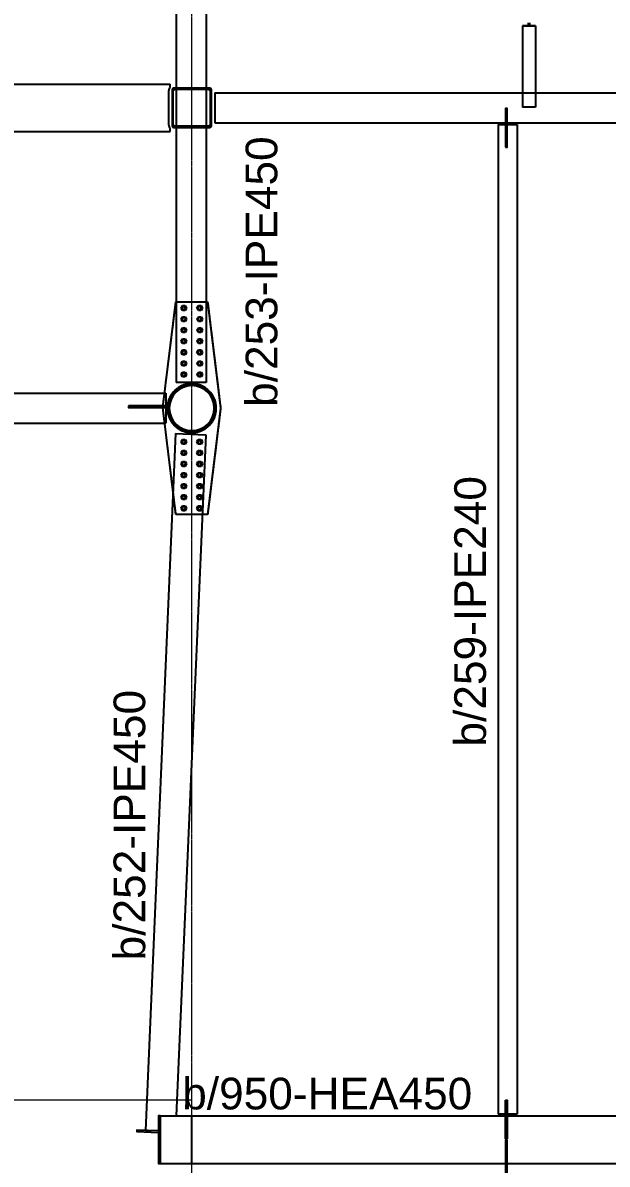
# Model space of a CAD drawing. Header units: millimetres. Extents: x -999 to 93225, y -17477 to 29086.
# Drawn here: x 71325 to 75017, y 17375 to 24583 of the extents above; entities that cross this region are included whole.
import ezdxf
from ezdxf.enums import TextEntityAlignment as Align

# ---------------------------------------------------------------- set-up
doc = ezdxf.new("R2010")
doc.units = ezdxf.units.MM
doc.header["$LTSCALE"] = 0.4
doc.linetypes.add('DXK_LINE_DOT2', pattern=[3.9198, 1.9599, -1.9599])
doc.linetypes.add('Grid Line', pattern=[3.33375, 1.905, -0.47625, 0.47625, -0.47625])
doc.layers.get('0').update_dxf_attribs({"color": 255})
for name, color, linetype, lineweight in [('0-3', 250, 'Continuous', 5), ('E_COLUMNAS-1', 1, 'Continuous', 25), ('E_COLUMNAS-3', 1, 'Continuous', 35), ('E_EJES-1', 8, 'Grid Line', 9), ('E_TEXTO', 3, 'Continuous', 9), ('E_VIGAS-1', 254, 'Continuous', 25), ('E_VIGAS-2', 8, 'Continuous', 25), ('I-WALL-1', 2, 'Continuous', 18), ('S-COLS-HDLN-1', 52, 'Continuous', 9), ('S-COLS-HDLN-2', 52, 'Continuous', 35)]:
    doc.layers.add(name, color=color, linetype=linetype, lineweight=lineweight)
doc.layers.add('P_PLATINA', color=6, linetype='Continuous')
doc.styles.add('VERDANA', font='arial.ttf')

# ---------------------------------------------------------------- blocks, each defined once
blk = doc.blocks.new('DCTIB_CNI_EST_MOD-1A-FAC_0001_rvt-2-_10_00m_N_E_-NIVEL-3 DOC')
at = {"layer": 'E_VIGAS-1'}
for p, q in [((-12.5731, 165.076), (-12.5731, 165.0769)), ((-12.5731, 165.0769), (-12.5453, 165.0769)), ((-12.5731, 165.076), (-12.4911, 165.076)), ((-12.4911, 165.076), (-12.5731, 165.076)), ((-12.5731, 165.076), (-12.5731, 164.5643)), ((-12.5346, 165.0819), (-12.5346, 165.0959)), ((-12.5346, 165.0767), (-12.5346, 165.0819)), ((-12.5296, 165.0959), (-12.5296, 165.0819)), ((-12.5296, 165.0819), (-12.5296, 165.0768)), ((-12.5189, 165.0769), (-12.4911, 165.0769)), ((-12.4911, 165.0769), (-12.4911, 165.076)), ((-12.4911, 165.076), (-12.4911, 164.5643)), ((-12.4911, 164.5643), (-12.5731, 164.5643))]:
    blk.add_line(p, q, dxfattribs=at)
for points, knots in [([(-12.5453, 165.0769), (-12.5444, 165.0769), (-12.5427, 165.0769), (-12.5403, 165.0772), (-12.5382, 165.0776), (-12.5363, 165.0784), (-12.5349, 165.0798), (-12.5346, 165.0812), (-12.5346, 165.0819)], [0, 0, 0, 0, 0.142857, 0.285714, 0.428571, 0.571429, 0.785714, 1, 1, 1, 1]), ([(-12.5346, 165.0819), (-12.5346, 165.0809), (-12.535, 165.0796), (-12.5366, 165.0783), (-12.5381, 165.0777), (-12.5396, 165.0774), (-12.5407, 165.0772), (-12.5424, 165.077), (-12.544, 165.0769), (-12.5453, 165.0769)], [0, 0, 0, 0, 0.285714, 0.428571, 0.571429, 0.678571, 0.732143, 0.785714, 1, 1, 1, 1]), ([(-12.5189, 165.0769), (-12.5198, 165.0769), (-12.5215, 165.0769), (-12.5239, 165.0772), (-12.526, 165.0776), (-12.5279, 165.0784), (-12.5293, 165.0798), (-12.5296, 165.0812), (-12.5296, 165.0819)], [0, 0, 0, 0, 0.142857, 0.285714, 0.428571, 0.571429, 0.785714, 1, 1, 1, 1]), ([(-12.5296, 165.0819), (-12.5296, 165.0809), (-12.5292, 165.0796), (-12.5276, 165.0783), (-12.5261, 165.0777), (-12.5246, 165.0774), (-12.5235, 165.0772), (-12.5218, 165.077), (-12.5202, 165.0769), (-12.5189, 165.0769)], [0, 0, 0, 0, 0.285714, 0.428571, 0.571429, 0.678571, 0.732143, 0.785714, 1, 1, 1, 1])]:
    blk.add_open_spline(points, degree=3, knots=knots, dxfattribs=at)
blk = doc.blocks.new('EST_SFM_VIGA-METALICA-SECCION-I - EST_SFM_VIGA-METALICA_IPE450-2787401-_10_00m_N_E_-NIVEL-3 DOC')
at = {"layer": 'E_VIGAS-2'}
for p, q in [((-4.0849, 0.095), (4.0849, 0.095)), ((4.0849, 0.095), (4.0849, -0.095)), ((-4.0849, -0.095), (4.0849, -0.095))]:
    blk.add_line(p, q, dxfattribs=at)
blk = doc.blocks.new('EST_SCM_COLUMNA-METALICA-SECCION-CIRCULAR - EST_SCM_COLUMNA-TUBULAR-CIRCULAR_PTEØ_12__e_10_3mm-1190348-_10_00m_N_E_-NIVEL-3 DOC')
at = {"layer": 'S-COLS-HDLN-1'}
h = blk.add_hatch(dxfattribs=at)
h.set_pattern_fill('FP_2', color=256, style=0, pattern_type=2)
h.set_pattern_definition([(45, (-162.662, -14.662), (-0.15909903, 0.15909903), [])])
h.paths.add_polyline_path([(-0.1524, 0), (-0.144, -0.0479), (-0.1282, -0.0824), (-0.0998, -0.1152), (-0.059, -0.1399), (-0.0202, -0.1508), (0.0217, -0.1508), (0.0633, -0.1386), (0.0998, -0.1152), (0.1308, -0.0768), (0.1466, -0.04), (0.1524, 0), (0.1462, 0.0429), (0.1282, 0.0824), (0.0998, 0.1152), (0.059, 0.1399), (0.0202, 0.1508), (-0.0217, 0.1508), (-0.0678, 0.1357), (-0.0998, 0.1152), (-0.1308, 0.0768), (-0.1466, 0.04), (-0.1492, 0.022)])
h.paths.add_polyline_path([(-0.1421, 0), (-0.135, 0.0429), (-0.1195, 0.0768), (-0.0931, 0.1074), (-0.059, 0.1293), (-0.0147, 0.1407), (0.0217, 0.1402), (0.0633, 0.1265), (0.0931, 0.1074), (0.1195, 0.0768), (0.1363, 0.04), (0.1413, -0.0054), (0.1363, -0.04), (0.1195, -0.0768), (0.0931, -0.1074), (0.059, -0.1293), (0.0202, -0.1407), (-0.0202, -0.1407), (-0.0633, -0.1265), (-0.0931, -0.1074), (-0.1195, -0.0768), (-0.1363, -0.04)])
at = {"layer": 'E_COLUMNAS-1'}
for radius, start, end in [(0.1524, 360, 180), (0.1421, 0, 180), (0.1524, 180, 360), (0.1421, 180, 0)]:
    blk.add_arc((0, 0), radius, start, end, dxfattribs=at)
blk = doc.blocks.new('EST_SCM_COLUMNA-METALICA-SECCION-CUADRADA - EST_SCM_COLUMNA-TUBULAR-CUADRADA_PTEØ_250x250e_8mm-V57-_10_00m_N_E_-NIVEL-3 DOC')
at = {"layer": 'S-COLS-HDLN-1'}
h = blk.add_hatch(dxfattribs=at)
h.set_pattern_fill('FP_30', color=256, style=0, pattern_type=2)
h.set_pattern_definition([(135, (14.662, -164.559), (-0.15909903, -0.15909903), [])])
h.paths.add_polyline_path([(0.0907, -0.125), (0.109, -0.125), (0.1203, -0.1203), (0.125, -0.109), (0.125, 0.109), (0.1203, 0.1203), (0.109, 0.125), (-0.109, 0.125), (-0.1203, 0.1203), (-0.125, 0.109), (-0.125, -0.109), (-0.1203, -0.1203), (-0.109, -0.125), (0.0479, -0.125)])
h.paths.add_polyline_path([(-0.0993, -0.117), (-0.109, -0.117), (-0.1147, -0.1147), (-0.117, -0.109), (-0.117, 0.109), (-0.1147, 0.1147), (-0.109, 0.117), (0.109, 0.117), (0.1147, 0.1147), (0.117, 0.109), (0.117, -0.109), (0.1147, -0.1147), (0.109, -0.117), (0.0479, -0.117)])
at = {"layer": 'E_COLUMNAS-1'}
for p, q in [((-0.125, 0.109), (-0.125, -0.109)), ((-0.117, -0.109), (-0.117, 0.109)), ((0.109, 0.125), (-0.109, 0.125)), ((-0.109, 0.117), (0.109, 0.117)), ((0.117, 0.109), (0.117, -0.109)), ((0.125, -0.109), (0.125, 0.109)), ((0.109, -0.117), (-0.109, -0.117)), ((-0.109, -0.125), (0.109, -0.125))]:
    blk.add_line(p, q, dxfattribs=at)
for centre, radius, start, end in [((-0.109, 0.109), 0.016, 90, 180), ((-0.109, 0.109), 0.016, 139.76756, 178.62329), ((-0.109, 0.109), 0.016, 91.37671, 130.23244), ((-0.109, 0.109), 0.008, 90, 180), ((0.109, 0.109), 0.016, 360, 90), ((0.109, 0.109), 0.008, 0, 90), ((0.109, 0.109), 0.016, 49.76756, 88.62329), ((0.109, 0.109), 0.016, 1.37671, 40.23244), ((-0.109, -0.109), 0.016, 180, 270), ((-0.109, -0.109), 0.016, 181.37671, 220.23244), ((-0.109, -0.109), 0.016, 229.76756, 268.62329), ((-0.109, -0.109), 0.008, 180, 270), ((0.109, -0.109), 0.016, 270, 360), ((0.109, -0.109), 0.008, 270, 360), ((0.109, -0.109), 0.016, 271.37671, 310.23244), ((0.109, -0.109), 0.016, 319.76756, 358.62329)]:
    blk.add_arc(centre, radius, start, end, dxfattribs=at)
at = {"layer": 'S-COLS-HDLN-2'}
for centre, radius, start, end in [((-0.109, 0.109), 0.016, 130.41214, 139.58786), ((-0.109, 0.109), 0.008, 92.75341, 177.24659), ((0.109, 0.109), 0.008, 2.75341, 87.24659), ((0.109, 0.109), 0.016, 40.41214, 49.58786), ((-0.109, -0.109), 0.016, 220.41214, 229.58786), ((-0.109, -0.109), 0.008, 182.75341, 267.24659), ((0.109, -0.109), 0.008, 272.75341, 357.24659), ((0.109, -0.109), 0.016, 310.41214, 319.58786)]:
    blk.add_arc(centre, radius, start, end, dxfattribs=at)
blk = doc.blocks.new('Part-72574620-1997 - 1471')
at = {"color": 7, "linetype": 'DXK_LINE_DOT2'}
for p, q in [((80540.1, 28184.7), (80623.3, 28852.4)), ((80623.3, 28852.4), (80823.3, 28852.4)), ((80823.3, 28852.4), (80905.5, 28179.9)), ((80623.3, 27507.4), (80540.1, 28184.7)), ((80905.5, 28179.9), (80823.3, 27507.4)), ((80823.3, 27507.4), (80623.3, 27507.4))]:
    blk.add_line(p, q, dxfattribs=at)
for start, end in [(348.75, 168.75), (168.75, 348.75)]:
    blk.add_arc((80723.3, 28179.9), 155, start, end, dxfattribs=at)
blk = doc.blocks.new('Bolt-72574620-2001 - 1471')
at = {"color": 253, "linetype": 'Continuous'}
for p, q in [((80655.8, 27967.4), (80664.4, 27982.4)), ((80664.4, 27982.4), (80681.7, 27982.4)), ((80681.7, 27982.4), (80690.4, 27967.4)), ((80755.8, 27967.4), (80764.4, 27982.4)), ((80764.4, 27982.4), (80781.7, 27982.4)), ((80781.7, 27982.4), (80790.4, 27967.4)), ((80664.4, 27952.4), (80655.8, 27967.4)), ((80655.8, 27897.4), (80664.5, 27912.4)), ((80664.5, 27882.4), (80655.8, 27897.4)), ((80681.8, 27952.4), (80664.4, 27952.4)), ((80664.5, 27912.4), (80681.8, 27912.4)), ((80690.4, 27967.4), (80681.8, 27952.4)), ((80681.8, 27912.4), (80690.4, 27897.4)), ((80690.4, 27897.4), (80681.8, 27882.4)), ((80764.4, 27952.4), (80755.8, 27967.4)), ((80755.8, 27897.4), (80764.5, 27912.4)), ((80764.5, 27882.4), (80755.8, 27897.4)), ((80781.8, 27952.4), (80764.4, 27952.4)), ((80764.5, 27912.4), (80781.8, 27912.4)), ((80790.4, 27967.4), (80781.8, 27952.4)), ((80781.8, 27912.4), (80790.4, 27897.4)), ((80790.4, 27897.4), (80781.8, 27882.4)), ((80655.8, 27827.4), (80664.5, 27842.4)), ((80664.5, 27812.4), (80655.8, 27827.4)), ((80681.8, 27882.4), (80664.5, 27882.4)), ((80664.5, 27842.4), (80681.8, 27842.4)), ((80681.8, 27842.4), (80690.5, 27827.4)), ((80690.5, 27827.4), (80681.8, 27812.4)), ((80755.8, 27827.4), (80764.5, 27842.4)), ((80764.5, 27812.4), (80755.8, 27827.4)), ((80781.8, 27882.4), (80764.5, 27882.4)), ((80764.5, 27842.4), (80781.8, 27842.4)), ((80781.8, 27842.4), (80790.5, 27827.4)), ((80790.5, 27827.4), (80781.8, 27812.4)), ((80655.9, 27757.4), (80664.5, 27772.4)), ((80664.5, 27742.4), (80655.9, 27757.4)), ((80681.8, 27812.4), (80664.5, 27812.4)), ((80664.5, 27772.4), (80681.8, 27772.4)), ((80681.8, 27772.4), (80690.5, 27757.4)), ((80690.5, 27757.4), (80681.9, 27742.4)), ((80755.9, 27757.4), (80764.5, 27772.4)), ((80764.5, 27742.4), (80755.9, 27757.4)), ((80781.8, 27812.4), (80764.5, 27812.4)), ((80764.5, 27772.4), (80781.8, 27772.4)), ((80781.8, 27772.4), (80790.5, 27757.4)), ((80790.5, 27757.4), (80781.9, 27742.4)), ((80655.9, 27687.4), (80664.6, 27702.4)), ((80664.6, 27672.4), (80655.9, 27687.4)), ((80681.9, 27742.4), (80664.5, 27742.4)), ((80664.6, 27702.4), (80681.9, 27702.4)), ((80681.9, 27702.4), (80690.5, 27687.4)), ((80690.5, 27687.4), (80681.9, 27672.4)), ((80755.9, 27687.4), (80764.6, 27702.4)), ((80764.6, 27672.4), (80755.9, 27687.4)), ((80781.9, 27742.4), (80764.5, 27742.4)), ((80764.6, 27702.4), (80781.9, 27702.4)), ((80781.9, 27702.4), (80790.5, 27687.4)), ((80790.5, 27687.4), (80781.9, 27672.4)), ((80655.9, 27617.4), (80664.6, 27632.4)), ((80664.6, 27602.4), (80655.9, 27617.4)), ((80681.9, 27672.4), (80664.6, 27672.4)), ((80664.6, 27632.4), (80681.9, 27632.4)), ((80681.9, 27632.4), (80690.6, 27617.4)), ((80690.6, 27617.4), (80681.9, 27602.4)), ((80755.9, 27617.4), (80764.6, 27632.4)), ((80764.6, 27602.4), (80755.9, 27617.4)), ((80781.9, 27672.4), (80764.6, 27672.4)), ((80764.6, 27632.4), (80781.9, 27632.4)), ((80781.9, 27632.4), (80790.6, 27617.4)), ((80790.6, 27617.4), (80781.9, 27602.4)), ((80656, 27547.4), (80664.6, 27562.4)), ((80664.6, 27532.4), (80656, 27547.4)), ((80681.9, 27602.4), (80664.6, 27602.4)), ((80664.6, 27562.4), (80681.9, 27562.4)), ((80681.9, 27562.4), (80690.6, 27547.4)), ((80690.6, 27547.4), (80682, 27532.4)), ((80756, 27547.4), (80764.6, 27562.4)), ((80764.6, 27532.4), (80756, 27547.4)), ((80781.9, 27602.4), (80764.6, 27602.4)), ((80764.6, 27562.4), (80781.9, 27562.4)), ((80781.9, 27562.4), (80790.6, 27547.4)), ((80790.6, 27547.4), (80782, 27532.4)), ((80682, 27532.4), (80664.6, 27532.4)), ((80782, 27532.4), (80764.6, 27532.4))]:
    blk.add_line(p, q, dxfattribs=at)
for centre, radius, start, end in [((80673.1, 27967.4), 11.5, 108.0268, 288.0268), ((80673.1, 27967.4), 10, 0.0268, 180.0268), ((80673.1, 27967.4), 11.5, 288.0268, 108.0268), ((80773.1, 27967.4), 11.5, 108.0268, 288.0268), ((80773.1, 27967.4), 10, 0.0268, 180.0268), ((80773.1, 27967.4), 11.5, 288.0268, 108.0268), ((80673.1, 27897.4), 11.5, 108.0268, 288.0268), ((80673.1, 27967.4), 10, 180.0268, 0.0268), ((80673.1, 27897.4), 10, 0.0268, 180.0268), ((80673.1, 27897.4), 10, 180.0268, 0.0268), ((80673.1, 27897.4), 11.5, 288.0268, 108.0268), ((80773.1, 27897.4), 11.5, 108.0268, 288.0268), ((80773.1, 27967.4), 10, 180.0268, 0.0268), ((80773.1, 27897.4), 10, 0.0268, 180.0268), ((80773.1, 27897.4), 10, 180.0268, 0.0268), ((80773.1, 27897.4), 11.5, 288.0268, 108.0268), ((80673.2, 27827.4), 11.5, 108.0268, 288.0268), ((80673.2, 27827.4), 10, 0.0268, 180.0268), ((80673.2, 27827.4), 10, 180.0268, 0.0268), ((80673.2, 27827.4), 11.5, 288.0268, 108.0268), ((80773.2, 27827.4), 11.5, 108.0268, 288.0268), ((80773.2, 27827.4), 10, 0.0268, 180.0268), ((80773.2, 27827.4), 10, 180.0268, 0.0268), ((80773.2, 27827.4), 11.5, 288.0268, 108.0268), ((80673.2, 27757.4), 11.5, 108.0268, 288.0268), ((80673.2, 27757.4), 10, 0.0268, 180.0268), ((80673.2, 27757.4), 10, 180.0268, 0.0268), ((80673.2, 27757.4), 11.5, 288.0268, 108.0268), ((80773.2, 27757.4), 11.5, 108.0268, 288.0268), ((80773.2, 27757.4), 10, 0.0268, 180.0268), ((80773.2, 27757.4), 10, 180.0268, 0.0268), ((80773.2, 27757.4), 11.5, 288.0268, 108.0268), ((80673.2, 27687.4), 11.5, 108.0268, 288.0268), ((80673.2, 27687.4), 10, 0.0268, 180.0268), ((80673.2, 27687.4), 10, 180.0268, 0.0268), ((80673.2, 27687.4), 11.5, 288.0268, 108.0268), ((80773.2, 27687.4), 11.5, 108.0268, 288.0268), ((80773.2, 27687.4), 10, 0.0268, 180.0268), ((80773.2, 27687.4), 10, 180.0268, 0.0268), ((80773.2, 27687.4), 11.5, 288.0268, 108.0268), ((80673.3, 27617.4), 11.5, 108.0268, 288.0268), ((80673.3, 27617.4), 10, 0.0268, 180.0268), ((80673.3, 27617.4), 10, 180.0268, 0.0268), ((80673.3, 27617.4), 11.5, 288.0268, 108.0268), ((80773.3, 27617.4), 11.5, 108.0268, 288.0268), ((80773.3, 27617.4), 10, 0.0268, 180.0268), ((80773.3, 27617.4), 10, 180.0268, 0.0268), ((80773.3, 27617.4), 11.5, 288.0268, 108.0268), ((80673.3, 27547.4), 11.5, 108.0268, 288.0268), ((80673.3, 27547.4), 10, 0.0268, 180.0268), ((80673.3, 27547.4), 10, 180.0268, 0.0268), ((80673.3, 27547.4), 11.5, 288.0268, 108.0268), ((80773.3, 27547.4), 11.5, 108.0268, 288.0268), ((80773.3, 27547.4), 10, 0.0268, 180.0268), ((80773.3, 27547.4), 10, 180.0268, 0.0268), ((80773.3, 27547.4), 11.5, 288.0268, 108.0268)]:
    blk.add_arc(centre, radius, start, end, dxfattribs=at)
blk = doc.blocks.new('Bolt-72574620-2000 - 1471')
at = {"color": 253, "linetype": 'Continuous'}
for p, q in [((80656, 28812.3), (80664.7, 28827.3)), ((80664.7, 28797.3), (80656, 28812.3)), ((80664.7, 28827.3), (80682, 28827.4)), ((80682, 28797.4), (80664.7, 28797.3)), ((80682, 28827.4), (80690.7, 28812.4)), ((80690.7, 28812.4), (80682, 28797.4)), ((80756, 28812.4), (80764.7, 28827.4)), ((80764.7, 28797.4), (80756, 28812.4)), ((80764.7, 28827.4), (80782, 28827.4)), ((80782, 28797.4), (80764.7, 28797.4)), ((80782, 28827.4), (80790.7, 28812.4)), ((80790.7, 28812.4), (80782, 28797.4)), ((80656.1, 28742.3), (80664.7, 28757.3)), ((80664.7, 28727.3), (80656.1, 28742.3)), ((80664.7, 28757.3), (80682, 28757.4)), ((80682, 28727.4), (80664.7, 28727.3)), ((80682, 28757.4), (80690.7, 28742.4)), ((80690.7, 28742.4), (80682, 28727.4)), ((80756.1, 28742.4), (80764.7, 28757.4)), ((80764.7, 28727.4), (80756.1, 28742.4)), ((80764.7, 28757.4), (80782, 28757.4)), ((80782, 28727.4), (80764.7, 28727.4)), ((80782, 28757.4), (80790.7, 28742.4)), ((80790.7, 28742.4), (80782, 28727.4)), ((80656.1, 28672.3), (80664.7, 28687.3)), ((80664.8, 28657.3), (80656.1, 28672.3)), ((80656.1, 28602.3), (80664.8, 28617.3)), ((80664.7, 28687.3), (80682.1, 28687.4)), ((80682.1, 28657.4), (80664.8, 28657.3)), ((80664.8, 28617.3), (80682.1, 28617.4)), ((80682.1, 28687.4), (80690.7, 28672.4)), ((80690.7, 28672.4), (80682.1, 28657.4)), ((80682.1, 28617.4), (80690.8, 28602.4)), ((80756.1, 28672.4), (80764.7, 28687.4)), ((80764.8, 28657.4), (80756.1, 28672.4)), ((80756.1, 28602.4), (80764.8, 28617.4)), ((80764.7, 28687.4), (80782.1, 28687.4)), ((80782.1, 28657.4), (80764.8, 28657.4)), ((80764.8, 28617.4), (80782.1, 28617.4)), ((80782.1, 28687.4), (80790.7, 28672.4)), ((80790.7, 28672.4), (80782.1, 28657.4)), ((80782.1, 28617.4), (80790.8, 28602.4)), ((80664.8, 28587.3), (80656.1, 28602.3)), ((80656.2, 28532.3), (80664.8, 28547.3)), ((80682.1, 28587.4), (80664.8, 28587.3)), ((80664.8, 28547.3), (80682.1, 28547.4)), ((80690.8, 28602.4), (80682.1, 28587.4)), ((80682.1, 28547.4), (80690.8, 28532.4)), ((80764.8, 28587.4), (80756.1, 28602.4)), ((80756.2, 28532.4), (80764.8, 28547.4)), ((80782.1, 28587.4), (80764.8, 28587.4)), ((80764.8, 28547.4), (80782.1, 28547.4)), ((80790.8, 28602.4), (80782.1, 28587.4)), ((80782.1, 28547.4), (80790.8, 28532.4)), ((80664.8, 28517.3), (80656.2, 28532.3)), ((80656.2, 28462.3), (80664.8, 28477.3)), ((80682.1, 28517.4), (80664.8, 28517.3)), ((80664.8, 28477.3), (80682.2, 28477.4)), ((80690.8, 28532.4), (80682.1, 28517.4)), ((80682.2, 28477.4), (80690.8, 28462.4)), ((80764.8, 28517.4), (80756.2, 28532.4)), ((80756.2, 28462.4), (80764.8, 28477.4)), ((80782.1, 28517.4), (80764.8, 28517.4)), ((80764.8, 28477.4), (80782.2, 28477.4)), ((80790.8, 28532.4), (80782.1, 28517.4)), ((80782.2, 28477.4), (80790.8, 28462.4)), ((80664.9, 28447.3), (80656.2, 28462.3)), ((80656.2, 28392.3), (80664.9, 28407.3)), ((80682.2, 28447.4), (80664.9, 28447.3)), ((80664.9, 28407.3), (80682.2, 28407.4)), ((80690.8, 28462.4), (80682.2, 28447.4)), ((80682.2, 28407.4), (80690.9, 28392.4)), ((80764.9, 28447.4), (80756.2, 28462.4)), ((80756.2, 28392.4), (80764.9, 28407.4)), ((80782.2, 28447.4), (80764.9, 28447.4)), ((80764.9, 28407.4), (80782.2, 28407.4)), ((80790.8, 28462.4), (80782.2, 28447.4)), ((80782.2, 28407.4), (80790.9, 28392.4)), ((80664.9, 28377.3), (80656.2, 28392.3)), ((80682.2, 28377.4), (80664.9, 28377.3)), ((80690.9, 28392.4), (80682.2, 28377.4)), ((80764.9, 28377.4), (80756.2, 28392.4)), ((80782.2, 28377.4), (80764.9, 28377.4)), ((80790.9, 28392.4), (80782.2, 28377.4))]:
    blk.add_line(p, q, dxfattribs=at)
for centre, radius, start, end in [((80673.3, 28812.4), 11.5, 108.0268, 288.0268), ((80673.3, 28812.4), 10, 0.0268, 180.0268), ((80673.3, 28812.4), 10, 180.0268, 0.0268), ((80673.3, 28812.4), 11.5, 288.0268, 108.0268), ((80773.3, 28812.4), 11.5, 108.0268, 288.0268), ((80773.3, 28812.4), 10, 0.0268, 180.0268), ((80773.3, 28812.4), 10, 180.0268, 0.0268), ((80773.3, 28812.4), 11.5, 288.0268, 108.0268), ((80673.4, 28742.4), 11.5, 108.0268, 288.0268), ((80673.4, 28742.4), 10, 0.0268, 180.0268), ((80673.4, 28742.4), 10, 180.0268, 0.0268), ((80673.4, 28742.4), 11.5, 288.0268, 108.0268), ((80773.4, 28742.4), 11.5, 108.0268, 288.0268), ((80773.4, 28742.4), 10, 0.0268, 180.0268), ((80773.4, 28742.4), 10, 180.0268, 0.0268), ((80773.4, 28742.4), 11.5, 288.0268, 108.0268), ((80673.4, 28672.4), 11.5, 108.0268, 288.0268), ((80673.4, 28672.4), 10, 0.0268, 180.0268), ((80673.4, 28672.4), 10, 180.0268, 0.0268), ((80673.4, 28672.4), 11.5, 288.0268, 108.0268), ((80773.4, 28672.4), 11.5, 108.0268, 288.0268), ((80773.4, 28672.4), 10, 0.0268, 180.0268), ((80773.4, 28672.4), 10, 180.0268, 0.0268), ((80773.4, 28672.4), 11.5, 288.0268, 108.0268), ((80673.4, 28602.4), 11.5, 108.0268, 288.0268), ((80673.4, 28602.4), 10, 0.0268, 180.0268), ((80673.4, 28602.4), 10, 180.0268, 0.0268), ((80673.4, 28602.4), 11.5, 288.0268, 108.0268), ((80773.4, 28602.4), 11.5, 108.0268, 288.0268), ((80773.4, 28602.4), 10, 0.0268, 180.0268), ((80773.4, 28602.4), 10, 180.0268, 0.0268), ((80773.4, 28602.4), 11.5, 288.0268, 108.0268), ((80673.5, 28532.4), 11.5, 108.0268, 288.0268), ((80673.5, 28462.4), 11.5, 108.0268, 288.0268), ((80673.5, 28532.4), 10, 0.0268, 180.0268), ((80673.5, 28532.4), 10, 180.0268, 0.0268), ((80673.5, 28532.4), 11.5, 288.0268, 108.0268), ((80673.5, 28462.4), 11.5, 288.0268, 108.0268), ((80773.5, 28532.4), 11.5, 108.0268, 288.0268), ((80773.5, 28462.4), 11.5, 108.0268, 288.0268), ((80773.5, 28532.4), 10, 0.0268, 180.0268), ((80773.5, 28532.4), 10, 180.0268, 0.0268), ((80773.5, 28532.4), 11.5, 288.0268, 108.0268), ((80773.5, 28462.4), 11.5, 288.0268, 108.0268), ((80673.5, 28392.4), 11.5, 108.0268, 288.0268), ((80673.5, 28462.4), 10, 0.0268, 180.0268), ((80673.5, 28462.4), 10, 180.0268, 0.0268), ((80673.5, 28392.4), 10, 0.0268, 180.0268), ((80673.5, 28392.4), 11.5, 288.0268, 108.0268), ((80773.5, 28392.4), 11.5, 108.0268, 288.0268), ((80773.5, 28462.4), 10, 0.0268, 180.0268), ((80773.5, 28462.4), 10, 180.0268, 0.0268), ((80773.5, 28392.4), 10, 0.0268, 180.0268), ((80773.5, 28392.4), 11.5, 288.0268, 108.0268), ((80673.5, 28392.4), 10, 180.0268, 0.0268), ((80773.5, 28392.4), 10, 180.0268, 0.0268)]:
    blk.add_arc(centre, radius, start, end, dxfattribs=at)

msp = doc.modelspace()

# ---------------------------------------------------------------- linework, layer by layer
at = {"color": 2, "linetype": 'Continuous'}
for start, end in [(348.75, 168.75), (168.75, 348.75)]:
    msp.add_arc((72392.5, 22149.5), 155, start, end, dxfattribs=at)
at = {"layer": 'E_EJES-1'}
msp.add_line((72392.5, -2529.9), (72392.5, 28185.7), dxfattribs=at)
at = {"layer": 'E_VIGAS-2'}
for p, q in [((72293.2, 25521.5), (72293.2, 24249.8)), ((72483.2, 25515), (72483.2, 24249.8)), ((72293.2, 24249.8), (72293.2, 24171.5)), ((72483.2, 24249.8), (72483.2, 24171.5)), ((64017.5, 24196.5), (72092.6, 24196.5)), ((72092.6, 24196.5), (72254.8, 24196.5)), ((72247.5, 23937.5), (72247.5, 24155.5)), ((72254.8, 24177.2), (72254.8, 24196.5)), ((72293.2, 24163.5), (72293.2, 23929.5)), ((72483.2, 24163.5), (72483.2, 23929.5)), ((72537.5, 24141.5), (80727.4, 24141.5)), ((72537.5, 24141.5), (72537.5, 23951.5)), ((72537.5, 23951.5), (80727.4, 23951.5)), ((74327.9, 23941.5), (74447.9, 23941.5)), ((74327.9, 23941.5), (74327.9, 17689.8)), ((74447.9, 23941.5), (74447.9, 17689.8)), ((64017.5, 23896.5), (72092.6, 23896.5)), ((72092.6, 23896.5), (72254.8, 23896.5)), ((72254.8, 23896.5), (72254.8, 23915.8)), ((72293.2, 23921.5), (72293.2, 22311.9)), ((72483.2, 23921.5), (72483.2, 22311.9)), ((72209.2, 22154.3), (72292.5, 22822)), ((72292.5, 22822), (72492.5, 22822)), ((72492.5, 22822), (72574.6, 22149.5)), ((72483.2, 22311.9), (72293.2, 22311.9)), ((72292.5, 21477), (72209.2, 22154.3)), ((72574.6, 22149.5), (72492.5, 21477)), ((72290.4, 21988.7), (72099.9, 17588.2)), ((72290.2, 21988.7), (72480.2, 21980.5)), ((72480.2, 21980.5), (72294.1, 17679.8)), ((72492.5, 21477), (72292.5, 21477)), ((72192.8, 17679.8), (77476.5, 17679.8)), ((72192.8, 17679.8), (72192.8, 17379.8)), ((72392.5, 17379.8), (72392.5, 17679.8)), ((74447.9, 17689.8), (74327.9, 17689.8)), ((72182.8, 17584.6), (72099.9, 17588.2)), ((72192.8, 17379.8), (77476.5, 17379.8))]:
    msp.add_line(p, q, dxfattribs=at)
msp.add_lwpolyline([(72192.8, 17379.8), (72192.8, 17679.8), (72182.8, 17679.8), (72182.8, 17379.8)], close=True, dxfattribs=at)
msp.add_lwpolyline([(72182.8, 17584.6), (72045, 17590.6), (72044.6, 17580.6), (72182.8, 17574.6)], dxfattribs=at)
for centre, start, end in [((72283.5, 24155.5), 142.86566, 180), ((72283.5, 23937.5), 180, 217.13434)]:
    msp.add_arc(centre, 36, start, end, dxfattribs=at)
at = {"layer": 'I-WALL-1', "color": 40, "true_color": 0xf8d731}
msp.add_lwpolyline([(72392.7, 17779.8), (63892.7, 17779.8), (63892.7, 17279.8), (68292.7, 17279.8), (68292.7, 8519.8), (63892.7, 8519.8), (63892.7, 8019.8), (72392.7, 8019.8), (72392.7, 8519.8), (68692.7, 8519.8), (68692.7, 17279.8), (72392.7, 17279.8)], close=True, dxfattribs=at)
at = {"layer": 'P_PLATINA'}
for points in [[(74374.8, 23797.8), (74384.8, 23797.8), (74384.8, 24041.8), (74374.8, 24041.8)], [(71993.6, 22164.3), (71993.6, 22154.3), (72237.6, 22154.3), (72237.6, 22164.3)], [(74374.8, 17779.6), (74384.8, 17779.6), (74384.8, 17535.6), (74374.8, 17535.6)], [(74374.8, 17280.1), (74384.8, 17280.1), (74384.8, 17524.1), (74374.8, 17524.1)]]:
    msp.add_lwpolyline(points, close=True, dxfattribs=at)

# ---------------------------------------------------------------- block references
for name in ['Part-72574620-1997 - 1471', 'Bolt-72574620-2000 - 1471', 'Bolt-72574620-2001 - 1471']:
    msp.add_blockref(name, (-8330.9, -6030.4))
at = {"layer": '0-3', "lineweight": 0, "xscale": 1000.000000003685, "yscale": 1000.000000003685, "zscale": 1000.000000003685}
msp.add_blockref('DCTIB_CNI_EST_MOD-1A-FAC_0001_rvt-2-_10_00m_N_E_-NIVEL-3 DOC', (87054.6, -140512.8), dxfattribs=at)
at = {"layer": 'E_COLUMNAS-3'}
for xscale, yscale, zscale in [(1000.000000003685, 1000.000000003685, 1000.000000003685), (999.9999999999967, 999.9999999999967, 999.9999999999967)]:
    msp.add_blockref('EST_SCM_COLUMNA-METALICA-SECCION-CUADRADA - EST_SCM_COLUMNA-TUBULAR-CUADRADA_PTEØ_250x250e_8mm-V57-_10_00m_N_E_-NIVEL-3 DOC', (72392.5, 24046.5), dxfattribs=dict(at, xscale=xscale, yscale=yscale, zscale=zscale))
at = {"layer": 'E_COLUMNAS-3', "rotation": 89.9999999999999}
for xscale, yscale, zscale in [(1000.000000003685, 1000.000000003685, 1000.000000003685), (999.9999999999967, 999.9999999999967, 999.9999999999967)]:
    msp.add_blockref('EST_SCM_COLUMNA-METALICA-SECCION-CIRCULAR - EST_SCM_COLUMNA-TUBULAR-CIRCULAR_PTEØ_12__e_10_3mm-1190348-_10_00m_N_E_-NIVEL-3 DOC', (72392.5, 22149.6), dxfattribs=dict(at, xscale=xscale, yscale=yscale, zscale=zscale))
at = {"layer": 'E_VIGAS-2', "xscale": 1000.000000003685, "yscale": 1000.000000003685, "zscale": 1000.000000003685}
msp.add_blockref('EST_SFM_VIGA-METALICA-SECCION-I - EST_SFM_VIGA-METALICA_IPE450-2787401-_10_00m_N_E_-NIVEL-3 DOC', (68142.5, 22149.6), dxfattribs=at)

# ---------------------------------------------------------------- texts
at = {"layer": 'E_TEXTO', "style": 'VERDANA'}
for s, p in [('b/253-IPE450', (72932.8, 23011.8)), ('b/259-IPE240', (74250.7, 20866.5)), ('b/252-IPE450', (72098.1, 19516))]:
    msp.add_text(s, height=200, rotation=90, dxfattribs=at).set_placement(p, align=Align.CENTER)
msp.add_text('b/950-HEA450', height=200, dxfattribs=at).set_placement((73248.1, 17720.7), align=Align.CENTER)

doc.saveas('drawing.dxf')
